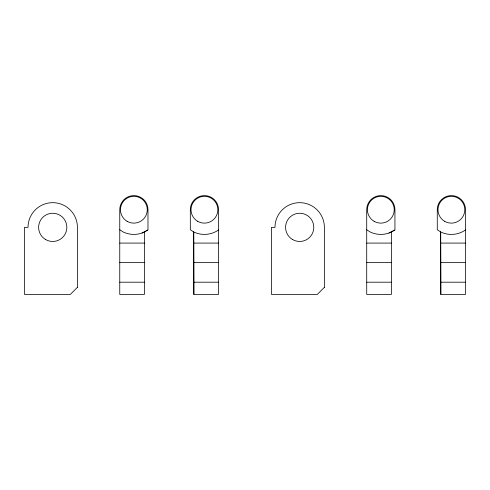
<?xml version="1.0" encoding="UTF-8"?>
<svg xmlns="http://www.w3.org/2000/svg" width="490" height="490" viewBox="0 0 490 490"><rect width="100%" height="100%" fill="white"/><g stroke="black" fill="none" stroke-linecap="round" stroke-linejoin="round"><path stroke-width="0.73" d="M142.026 233.032L147.98 229.945L147.98 209.72A14.112 14.112 0 0 0 133.868 195.608A14.112 14.112 0 0 0 119.756 209.72L119.756 294.392L144.452 294.392L144.452 231.972L142.026 233.032A24.696 24.696 0 0 1 123.155 231.972L119.756 229.749M218.54 229.945L218.344 230.122A24.696 24.696 0 0 1 193.715 231.972L190.316 229.749L190.316 209.72A14.112 14.112 0 0 1 204.428 195.608A14.112 14.112 0 0 1 218.54 209.72L218.54 294.392L193.844 294.392L193.715 231.972L193.844 294.392M388.987 233.032L394.94 229.945L394.94 209.72A14.112 14.112 0 0 0 380.828 195.608A14.112 14.112 0 0 0 366.716 209.72L366.716 294.392L391.412 294.392L391.412 231.972L388.987 233.032A24.696 24.696 0 0 1 370.115 231.972L366.716 229.749M465.5 229.945L465.304 230.122A24.696 24.696 0 0 1 440.675 231.972L437.276 229.749L437.276 209.72A14.112 14.112 0 0 1 451.388 195.608A14.112 14.112 0 0 1 465.5 209.72L465.5 294.392L440.804 294.392L440.675 231.972L440.804 294.392M144.421 231.905L147.784 230.122M391.381 231.905L394.744 230.122M119.756 243.083L144.452 243.083M193.844 243.083L218.54 243.083M366.716 243.083L391.412 243.083M440.804 243.083L465.5 243.083M119.756 262.64L144.452 262.64M193.844 262.64L218.54 262.64M366.716 262.64L391.412 262.64M440.804 262.64L465.5 262.64M119.756 282.197L144.452 282.197M193.844 282.197L218.54 282.197M366.716 282.197L391.412 282.197M440.804 282.197L465.5 282.197M77.42 287.336L70.364 294.392L24.5 294.392L24.5 227.36L28.028 227.36A24.696 24.696 0 0 1 52.724 202.664A24.696 24.696 0 0 1 77.42 227.36L77.42 287.336M324.38 287.336L317.324 294.392L271.46 294.392L271.46 227.36L274.988 227.36A24.696 24.696 0 0 1 299.684 202.664A24.696 24.696 0 0 1 324.38 227.36L324.38 287.336M45.668 239.579A14.112 14.112 0 0 0 66.836 227.36A14.112 14.112 0 0 0 45.668 215.141A14.112 14.112 0 0 0 45.668 239.579M197.727 221.333A13.408 13.408 0 0 0 217.836 209.72A13.408 13.408 0 0 0 197.727 198.107A13.408 13.408 0 0 0 197.727 221.333M127.167 221.333A13.408 13.408 0 0 0 147.276 209.72A13.408 13.408 0 0 0 127.167 198.107A13.408 13.408 0 0 0 127.167 221.333M292.628 239.579A14.112 14.112 0 0 0 313.796 227.36A14.112 14.112 0 0 0 292.628 215.141A14.112 14.112 0 0 0 292.628 239.579M444.687 221.333A13.408 13.408 0 0 0 464.796 209.72A13.408 13.408 0 0 0 444.687 198.107A13.408 13.408 0 0 0 444.687 221.333M374.127 221.333A13.408 13.408 0 0 0 394.236 209.72A13.408 13.408 0 0 0 374.127 198.107A13.408 13.408 0 0 0 374.127 221.333"/></g></svg>
